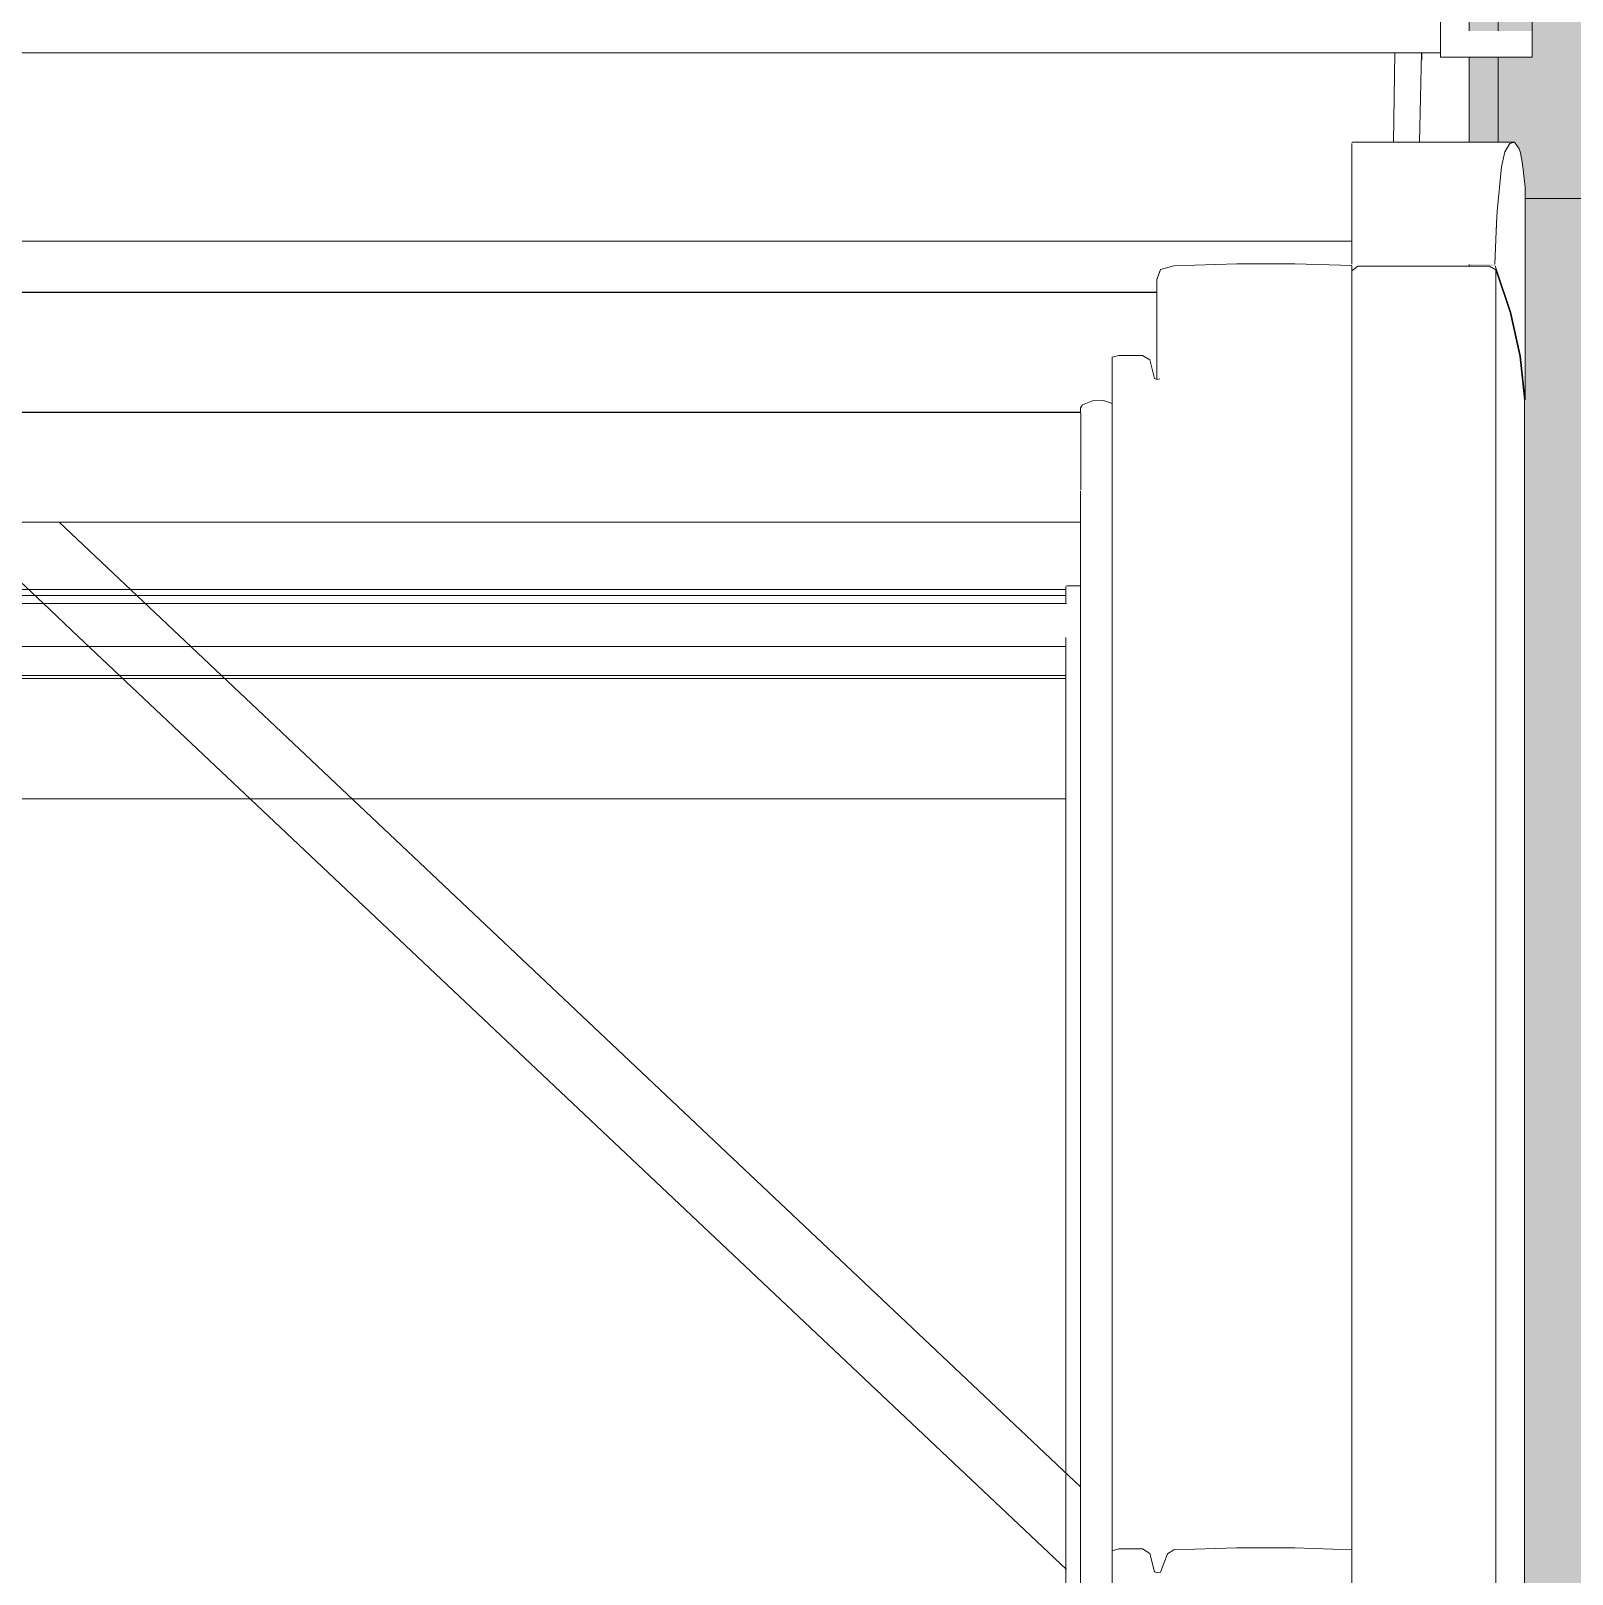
# Model space of a CAD drawing. Header units: metres. Extents: x -3 to 171, y -23 to 41.
# Drawn here: x 14.5898 to 15.0207, y -3.3846 to -2.9531 of the extents above; entities that cross this region are included whole.
import ezdxf

# ---------------------------------------------------------------- set-up
doc = ezdxf.new("R2010")
doc.units = ezdxf.units.M
doc.header["$MEASUREMENT"] = 0
doc.set_wipeout_variables(frame=1)
doc.linetypes.add('Achse', pattern=[0.004, 0.002, -0.001, 0, -0.001])
doc.linetypes.add('Wipeout_Contour', pattern=[1, 0, -1])
for name, color, linetype in [('6._Dach PP STG1_1_000 Achsraster', 7, 'Continuous'), ('6._Dach PP STG1_1_325 Dachfenster', 7, 'Continuous'), ('6._Dach PP STG1_1_330 Dachaufbau', 7, 'Continuous')]:
    doc.layers.add(name, color=color, linetype=linetype)

msp = doc.modelspace()

# ---------------------------------------------------------------- hatches: boundary and pattern name
at = {"layer": '6._Dach PP STG1_1_330 Dachaufbau', "linetype": 'Continuous', "lineweight": 0, "true_color": 0x000000}
h = msp.add_hatch(color=18, dxfattribs=at)
h.paths.add_polyline_path([(18.84003, -4.5), (18.83988, -4.54333), (18.83969, -4.6), (18.97043, -4.6), (18.98599, 0.07), (17.955, 0.07), (17.955, -0.77152), (16.205, -0.77152), (16.205, 0.07), (15.195, 0.07), (15.195, -0.4), (15.505, -0.4), (15.505, -0.73528), (12.655, -0.73528), (12.655, -4.5)])
h.paths.add_polyline_path([(17.93, -3.79873), (16.23, -3.79873), (16.23, -2.1975), (17.93, -2.1975)], flags=0)
h.paths.add_polyline_path([(14.99185, -2.1975), (14.99185, -3.79873), (13.29185, -3.79873), (13.29185, -2.1975)], flags=0)

# ---------------------------------------------------------------- linework, layer by layer
at = {"layer": '6._Dach PP STG1_1_000 Achsraster', "color": 5, "linetype": 'Achse', "lineweight": 0, "ltscale": 1000}
for p, q in [((15, 3), (15, -22.52309)), ((-1.5, -3), (21, -3))]:
    msp.add_line(p, q, dxfattribs=at)
at = {"layer": '6._Dach PP STG1_1_330 Dachaufbau', "color": 7, "linetype": 'Continuous', "lineweight": 18, "ltscale": 1000, "flags": 128}
msp.add_lwpolyline([(14.99185, -3.79873), (14.99185, -2.1975)], dxfattribs=at)

# ---------------------------------------------------------------- next in the draw order: wipeouts: each hides what was drawn before it
at = {"color": 254, "linetype": 'Wipeout_Contour', "lineweight": 0, "ltscale": 119.10028}
msp.add_wipeout([(14.19259, -2.95926), (14.19298, -2.98422), (14.20465, -2.98422), (14.20465, -3.01187), (14.95905, -3.01187), (14.95905, -2.98422), (14.97073, -2.98422), (14.97111, -2.95926)], dxfattribs=at).dxf.layer = '6._Dach PP STG1_1_325 Dachfenster'
at = {"color": 254, "linetype": 'Wipeout_Contour', "lineweight": 0, "ltscale": 91.742784}
msp.add_wipeout([(14.97923, -2.98422), (14.99185, -2.98422), (14.99185, -2.96046), (14.98385, -2.96046), (14.98385, -2.95926), (14.97986, -2.95926)], dxfattribs=at).dxf.layer = '6._Dach PP STG1_1_325 Dachfenster'
at = {"color": 254, "linetype": 'Wipeout_Contour', "lineweight": 0, "ltscale": 77.484303}
msp.add_wipeout([(15.00605, -3.04401), (15.00335, -3.03184), (15.00335, -3.60344), (15.00355, -3.60403), (15.00605, -3.6153)], dxfattribs=at).dxf.layer = '6._Dach PP STG1_1_325 Dachfenster'
at = {"color": 254, "linetype": 'Wipeout_Contour', "lineweight": 0, "ltscale": 92.042353}
msp.add_wipeout([(14.88325, -3.56164), (14.88375, -3.56164), (14.88375, -3.05769), (14.88325, -3.05854), (14.88325, -3.05967), (14.88335, -3.08153)], dxfattribs=at).dxf.layer = '6._Dach PP STG1_1_325 Dachfenster'
at = {"color": 254, "linetype": 'Wipeout_Contour', "lineweight": 0, "ltscale": 61.20431}
msp.add_wipeout([(14.89205, -3.56164), (14.89395, -3.56164), (14.89395, -3.37752), (14.89205, -3.37801)], dxfattribs=at).dxf.layer = '6._Dach PP STG1_1_325 Dachfenster'
at = {"color": 254, "linetype": 'Wipeout_Contour', "lineweight": 0, "ltscale": 91.318353}
msp.add_wipeout([(14.95905, -3.37775), (14.94315, -3.37723), (14.94315, -3.56164), (14.95905, -3.56164), (14.95905, -3.52738), (14.95905, -3.50489)], dxfattribs=at).dxf.layer = '6._Dach PP STG1_1_325 Dachfenster'
at = {"color": 254, "linetype": 'Wipeout_Contour', "lineweight": 0, "ltscale": 61.254039}
msp.add_wipeout([(14.90475, -3.56164), (14.90555, -3.56164), (14.90555, -3.38402), (14.90475, -3.38423)], dxfattribs=at).dxf.layer = '6._Dach PP STG1_1_325 Dachfenster'

# ---------------------------------------------------------------- next in the draw order: wipeouts: each hides what was drawn before it
at = {"color": 254, "linetype": 'Wipeout_Contour', "lineweight": 0, "ltscale": 61.175013}
msp.add_wipeout([(14.98385, -2.95311), (14.98385, -2.96046), (15.00949, -2.96046), (15.00948, -2.95311)], dxfattribs=at).dxf.layer = '6._Dach PP STG1_1_325 Dachfenster'
at = {"color": 254, "linetype": 'Wipeout_Contour', "lineweight": 0, "ltscale": 61.5094}
msp.add_wipeout([(14.97861, -2.98422), (14.97923, -2.98422), (14.97986, -2.95926), (14.97873, -2.95926)], dxfattribs=at).dxf.layer = '6._Dach PP STG1_1_325 Dachfenster'
at = {"color": 254, "linetype": 'Wipeout_Contour', "lineweight": 0, "ltscale": 61.167983}
msp.add_wipeout([(14.95905, -3.00365), (14.99968, -3.00365), (15.00089, -2.99113), (14.95905, -2.99113)], dxfattribs=at).dxf.layer = '6._Dach PP STG1_1_325 Dachfenster'
at = {"color": 254, "linetype": 'Wipeout_Contour', "lineweight": 0, "ltscale": 61.408704}
msp.add_wipeout([(14.96075, -3.01893), (14.96075, -3.59082), (14.99755, -3.59082), (14.99755, -3.01893)], dxfattribs=at).dxf.layer = '6._Dach PP STG1_1_325 Dachfenster'
at = {"color": 254, "linetype": 'Wipeout_Contour', "lineweight": 0, "ltscale": 77.431686}
msp.add_wipeout([(15.00605, -3.04401), (15.00605, -3.6153), (15.00625, -3.6162), (15.00735, -3.62657), (15.00735, -3.05626)], dxfattribs=at).dxf.layer = '6._Dach PP STG1_1_325 Dachfenster'
at = {"color": 254, "linetype": 'Wipeout_Contour', "lineweight": 0, "ltscale": 61.042582}
msp.add_wipeout([(14.88375, -3.05769), (14.88375, -3.56164), (14.88655, -3.56164), (14.88655, -3.05656)], dxfattribs=at).dxf.layer = '6._Dach PP STG1_1_325 Dachfenster'
at = {"color": 254, "linetype": 'Wipeout_Contour', "lineweight": 0, "ltscale": 61.251006}
msp.add_wipeout([(14.90395, -3.56164), (14.90475, -3.56164), (14.90475, -3.38423), (14.90395, -3.38395)], dxfattribs=at).dxf.layer = '6._Dach PP STG1_1_325 Dachfenster'

# ---------------------------------------------------------------- next in the draw order: linework, layer by layer
at = {"layer": '6._Dach PP STG1_1_325 Dachfenster', "color": 7, "linetype": 'Continuous', "lineweight": 13, "ltscale": 1000, "flags": 128}
for points in [[(15.00949, -2.96046), (15.00948, -2.95311), (15.00947, -2.94434), (15.00946, -2.93402), (15.00945, -2.93084), (15.0085, -2.92221), (15.00815, -2.91864), (15.00624, -2.90906), (15.00555, -2.90528), (15.00257, -2.89492), (15.00145, -2.89025), (15.00069, -2.88834), (14.99861, -2.88148), (14.99729, -2.8749), (14.99355, -2.84478), (14.99147, -2.81692), (14.99104, -2.79154), (14.99232, -2.76905), (14.99521, -2.74968), (14.99971, -2.73369)], [(15.00949, -2.86684), (15.00949, -2.95834)], [(15.00949, -2.95834), (15.00949, -2.96046)]]:
    msp.add_lwpolyline(points, dxfattribs=at)

# ---------------------------------------------------------------- next in the draw order: wipeouts: each hides what was drawn before it
at = {"color": 254, "linetype": 'Wipeout_Contour', "lineweight": 0, "ltscale": 61.119981}
msp.add_wipeout([(14.97111, -2.95926), (14.97073, -2.98422), (14.978, -2.98422), (14.97855, -2.95926)], dxfattribs=at).dxf.layer = '6._Dach PP STG1_1_325 Dachfenster'
at = {"color": 254, "linetype": 'Wipeout_Contour', "lineweight": 0, "ltscale": 61.33373}
msp.add_wipeout([(14.95905, -3.02019), (14.95905, -3.59082), (14.96075, -3.59082), (14.96075, -3.01893)], dxfattribs=at).dxf.layer = '6._Dach PP STG1_1_325 Dachfenster'
at = {"color": 254, "linetype": 'Wipeout_Contour', "lineweight": 0, "ltscale": 77.477152}
msp.add_wipeout([(14.99935, -3.01989), (14.99935, -3.59156), (14.99955, -3.59208), (15.00335, -3.60344), (15.00335, -3.03184)], dxfattribs=at).dxf.layer = '6._Dach PP STG1_1_325 Dachfenster'
at = {"color": 254, "linetype": 'Wipeout_Contour', "lineweight": 0, "ltscale": 59.644539}
msp.add_wipeout([(14.28035, -3.07049), (14.88335, -3.07049), (14.88335, -3.05988), (14.28035, -3.05988)], dxfattribs=at).dxf.layer = '6._Dach PP STG1_1_325 Dachfenster'
at = {"color": 254, "linetype": 'Wipeout_Contour', "lineweight": 0, "ltscale": 59.654484}
msp.add_wipeout([(14.28035, -3.0748), (14.28035, -3.07982), (14.88335, -3.07982), (14.88335, -3.0748)], dxfattribs=at).dxf.layer = '6._Dach PP STG1_1_325 Dachfenster'
at = {"color": 254, "linetype": 'Wipeout_Contour', "lineweight": 0, "ltscale": 61.251176}
msp.add_wipeout([(14.90265, -3.56164), (14.90395, -3.56164), (14.90395, -3.38395), (14.90265, -3.37879)], dxfattribs=at).dxf.layer = '6._Dach PP STG1_1_325 Dachfenster'

# ---------------------------------------------------------------- next in the draw order: wipeouts: each hides what was drawn before it
at = {"color": 254, "linetype": 'Wipeout_Contour', "lineweight": 0, "ltscale": 45.39408}
msp.add_wipeout([(14.97855, -2.95926), (14.978, -2.98422), (14.97865, -2.95926)], dxfattribs=at).dxf.layer = '6._Dach PP STG1_1_325 Dachfenster'
at = {"color": 254, "linetype": 'Wipeout_Contour', "lineweight": 0, "ltscale": 76.727589}
msp.add_wipeout([(14.99755, -3.01893), (14.99755, -3.59082), (14.99902, -3.59082), (14.99935, -3.59156), (14.99935, -3.01989)], dxfattribs=at).dxf.layer = '6._Dach PP STG1_1_325 Dachfenster'
at = {"color": 254, "linetype": 'Wipeout_Contour', "lineweight": 0, "ltscale": 59.650612}
msp.add_wipeout([(14.28035, -3.07049), (14.28035, -3.0748), (14.88335, -3.0748), (14.88335, -3.07049)], dxfattribs=at).dxf.layer = '6._Dach PP STG1_1_325 Dachfenster'
at = {"color": 254, "linetype": 'Wipeout_Contour', "lineweight": 0, "ltscale": 89.474132}
msp.add_wipeout([(14.88335, -3.08067), (14.28035, -3.08067), (14.28035, -3.08153), (14.28045, -3.08258), (14.88325, -3.08258), (14.88325, -3.0818)], dxfattribs=at).dxf.layer = '6._Dach PP STG1_1_325 Dachfenster'
at = {"color": 254, "linetype": 'Wipeout_Contour', "lineweight": 0, "ltscale": 61.238844}
msp.add_wipeout([(14.90055, -3.37752), (14.90055, -3.56164), (14.90265, -3.56164), (14.90265, -3.37879)], dxfattribs=at).dxf.layer = '6._Dach PP STG1_1_325 Dachfenster'
at = {"color": 254, "linetype": 'Wipeout_Contour', "lineweight": 0, "ltscale": 61.263498}
msp.add_wipeout([(14.90555, -3.56164), (14.90755, -3.56164), (14.90755, -3.37886), (14.90555, -3.38402)], dxfattribs=at).dxf.layer = '6._Dach PP STG1_1_325 Dachfenster'

# ---------------------------------------------------------------- next in the draw order: wipeouts: each hides what was drawn before it
at = {"color": 254, "linetype": 'Wipeout_Contour', "lineweight": 0, "ltscale": 59.558581}
msp.add_wipeout([(14.17985, -2.95177), (14.17985, -2.95926), (14.98385, -2.95926), (14.98385, -2.95177)], dxfattribs=at).dxf.layer = '6._Dach PP STG1_1_325 Dachfenster'
at = {"color": 254, "linetype": 'Wipeout_Contour', "lineweight": 0, "ltscale": 61.166056}
msp.add_wipeout([(14.95905, -2.98692), (15.00185, -2.98692), (15.00326, -2.98457), (14.95905, -2.98457)], dxfattribs=at).dxf.layer = '6._Dach PP STG1_1_325 Dachfenster'
at = {"color": 254, "linetype": 'Wipeout_Contour', "lineweight": 0, "ltscale": 61.031315}
msp.add_wipeout([(14.90475, -3.05055), (14.90395, -3.05027), (14.90395, -3.38395), (14.90475, -3.38423)], dxfattribs=at).dxf.layer = '6._Dach PP STG1_1_325 Dachfenster'
at = {"color": 254, "linetype": 'Wipeout_Contour', "lineweight": 0, "ltscale": 59.659234}
msp.add_wipeout([(14.88325, -3.08258), (14.28045, -3.08258), (14.28045, -3.08364), (14.88325, -3.08364)], dxfattribs=at).dxf.layer = '6._Dach PP STG1_1_325 Dachfenster'
at = {"color": 254, "linetype": 'Wipeout_Contour', "lineweight": 0, "ltscale": 61.220312}
msp.add_wipeout([(14.90055, -3.37752), (14.89395, -3.37752), (14.89395, -3.56164), (14.90055, -3.56164)], dxfattribs=at).dxf.layer = '6._Dach PP STG1_1_325 Dachfenster'
at = {"color": 254, "linetype": 'Wipeout_Contour', "lineweight": 0, "ltscale": 61.265285}
msp.add_wipeout([(14.90755, -3.56164), (14.90935, -3.56164), (14.90935, -3.3778), (14.90755, -3.37886)], dxfattribs=at).dxf.layer = '6._Dach PP STG1_1_325 Dachfenster'

# ---------------------------------------------------------------- next in the draw order: linework, layer by layer
at = {"layer": '6._Dach PP STG1_1_325 Dachfenster', "color": 7, "linetype": 'Continuous', "lineweight": 13, "ltscale": 1000, "flags": 128}
for points in [[(14.98385, -2.96046), (14.98385, -2.95311), (14.98385, -2.94434), (14.98385, -2.93402), (14.98385, -2.92221), (14.98385, -2.90906), (14.98385, -2.89492), (14.98385, -2.88834), (14.98385, -2.88148), (14.98385, -2.8749), (14.98385, -2.84478), (14.98385, -2.81692), (14.98385, -2.79154), (14.98385, -2.76905), (14.98385, -2.74968), (14.98385, -2.73369)], [(14.17985, -2.95926), (14.98385, -2.95926)], [(15.00949, -2.96046), (14.98385, -2.96046)]]:
    msp.add_lwpolyline(points, dxfattribs=at)

# ---------------------------------------------------------------- next in the draw order: wipeouts: each hides what was drawn before it
at = {"color": 254, "linetype": 'Wipeout_Contour', "lineweight": 0, "ltscale": 61.157225}
msp.add_wipeout([(15.00185, -2.98692), (14.95905, -2.98692), (14.95905, -2.99113), (15.00089, -2.99113)], dxfattribs=at).dxf.layer = '6._Dach PP STG1_1_325 Dachfenster'
at = {"color": 254, "linetype": 'Wipeout_Contour', "lineweight": 0, "ltscale": 61.034475}
msp.add_wipeout([(14.90475, -3.05055), (14.90475, -3.38423), (14.90555, -3.38402), (14.90555, -3.0503)], dxfattribs=at).dxf.layer = '6._Dach PP STG1_1_325 Dachfenster'
at = {"color": 254, "linetype": 'Wipeout_Contour', "lineweight": 0, "ltscale": 61.064641}
msp.add_wipeout([(14.88965, -3.05649), (14.88965, -3.56164), (14.89205, -3.56164), (14.89205, -3.05731)], dxfattribs=at).dxf.layer = '6._Dach PP STG1_1_325 Dachfenster'
at = {"color": 254, "linetype": 'Wipeout_Contour', "lineweight": 0, "ltscale": 59.656858}
msp.add_wipeout([(14.28035, -3.07982), (14.28035, -3.08067), (14.88335, -3.08067), (14.88335, -3.07982)], dxfattribs=at).dxf.layer = '6._Dach PP STG1_1_325 Dachfenster'
at = {"color": 254, "linetype": 'Wipeout_Contour', "lineweight": 0, "ltscale": 59.659931}
msp.add_wipeout([(14.28045, -3.08428), (14.88325, -3.08428), (14.88325, -3.08364), (14.28045, -3.08364)], dxfattribs=at).dxf.layer = '6._Dach PP STG1_1_325 Dachfenster'
at = {"color": 254, "linetype": 'Wipeout_Contour', "lineweight": 0, "ltscale": 61.30242}
msp.add_wipeout([(14.90935, -3.56164), (14.92695, -3.56164), (14.92695, -3.37723), (14.90935, -3.3778)], dxfattribs=at).dxf.layer = '6._Dach PP STG1_1_325 Dachfenster'

# ---------------------------------------------------------------- next in the draw order: wipeouts: each hides what was drawn before it
at = {"color": 254, "linetype": 'Wipeout_Contour', "lineweight": 0, "ltscale": 60.98157}
msp.add_wipeout([(14.89205, -3.04433), (14.89205, -3.37801), (14.89395, -3.37752), (14.89395, -3.04383)], dxfattribs=at).dxf.layer = '6._Dach PP STG1_1_325 Dachfenster'
at = {"color": 254, "linetype": 'Wipeout_Contour', "lineweight": 0, "ltscale": 61.036572}
msp.add_wipeout([(14.90755, -3.04514), (14.90555, -3.0503), (14.90555, -3.38402), (14.90755, -3.37886)], dxfattribs=at).dxf.layer = '6._Dach PP STG1_1_325 Dachfenster'
at = {"color": 254, "linetype": 'Wipeout_Contour', "lineweight": 0, "ltscale": 61.053484}
msp.add_wipeout([(14.88655, -3.05656), (14.88655, -3.56164), (14.88965, -3.56164), (14.88965, -3.05649)], dxfattribs=at).dxf.layer = '6._Dach PP STG1_1_325 Dachfenster'
at = {"color": 254, "linetype": 'Wipeout_Contour', "lineweight": 0, "ltscale": 59.663109}
msp.add_wipeout([(14.28045, -3.09043), (14.88325, -3.09043), (14.88325, -3.08499), (14.28045, -3.08499)], dxfattribs=at).dxf.layer = '6._Dach PP STG1_1_325 Dachfenster'
at = {"color": 254, "linetype": 'Wipeout_Contour', "lineweight": 0, "ltscale": 61.367502}
msp.add_wipeout([(14.92695, -3.37723), (14.92695, -3.56164), (14.94315, -3.56164), (14.94315, -3.37723)], dxfattribs=at).dxf.layer = '6._Dach PP STG1_1_325 Dachfenster'

# ---------------------------------------------------------------- next in the draw order: wipeouts: each hides what was drawn before it
at = {"color": 254, "linetype": 'Wipeout_Contour', "lineweight": 0, "ltscale": 61.024228}
msp.add_wipeout([(14.90265, -3.37879), (14.90395, -3.38395), (14.90395, -3.05027), (14.90265, -3.0451)], dxfattribs=at).dxf.layer = '6._Dach PP STG1_1_325 Dachfenster'
at = {"color": 254, "linetype": 'Wipeout_Contour', "lineweight": 0, "ltscale": 61.079816}
msp.add_wipeout([(14.90935, -3.04408), (14.90935, -3.3778), (14.92695, -3.37723), (14.92695, -3.04351)], dxfattribs=at).dxf.layer = '6._Dach PP STG1_1_325 Dachfenster'
at = {"color": 254, "linetype": 'Wipeout_Contour', "lineweight": 0, "ltscale": 59.660489}
msp.add_wipeout([(14.28045, -3.08499), (14.88325, -3.08499), (14.88325, -3.08428), (14.28045, -3.08428)], dxfattribs=at).dxf.layer = '6._Dach PP STG1_1_325 Dachfenster'
at = {"color": 254, "linetype": 'Wipeout_Contour', "lineweight": 0, "ltscale": 44.812488}
msp.add_wipeout([(14.88325, -3.0905), (14.59773, -3.0905), (14.88325, -3.36016)], dxfattribs=at).dxf.layer = '6._Dach PP STG1_1_325 Dachfenster'

# ---------------------------------------------------------------- next in the draw order: linework, layer by layer
at = {"layer": '6._Dach PP STG1_1_325 Dachfenster', "color": 7, "linetype": 'Continuous', "lineweight": 13, "ltscale": 1000, "flags": 128}
for points in [[(14.90395, -3.38395), (14.90475, -3.38423)], [(14.90475, -3.38423), (14.90555, -3.38402)]]:
    msp.add_lwpolyline(points, dxfattribs=at)

# ---------------------------------------------------------------- next in the draw order: wipeouts: each hides what was drawn before it
at = {"color": 254, "linetype": 'Wipeout_Contour', "lineweight": 0, "ltscale": 60.998144}
msp.add_wipeout([(14.90055, -3.04383), (14.89395, -3.04383), (14.89395, -3.37752), (14.90055, -3.37752)], dxfattribs=at).dxf.layer = '6._Dach PP STG1_1_325 Dachfenster'
at = {"color": 254, "linetype": 'Wipeout_Contour', "lineweight": 0, "ltscale": 61.042273}
msp.add_wipeout([(14.90755, -3.04514), (14.90755, -3.37886), (14.90935, -3.3778), (14.90935, -3.04408)], dxfattribs=at).dxf.layer = '6._Dach PP STG1_1_325 Dachfenster'
at = {"color": 254, "linetype": 'Wipeout_Contour', "lineweight": 0, "ltscale": 61.145728}
msp.add_wipeout([(14.92695, -3.04351), (14.92695, -3.37723), (14.94315, -3.37723), (14.94315, -3.04351)], dxfattribs=at).dxf.layer = '6._Dach PP STG1_1_325 Dachfenster'
at = {"color": 254, "linetype": 'Wipeout_Contour', "lineweight": 0, "ltscale": 119.848448}
msp.add_wipeout([(14.28045, -3.3849), (14.46759, -3.56164), (14.69611, -3.56164), (14.88325, -3.3849), (14.88325, -3.36016), (14.59773, -3.0905), (14.56598, -3.0905), (14.28045, -3.36016)], dxfattribs=at).dxf.layer = '6._Dach PP STG1_1_325 Dachfenster'

# ---------------------------------------------------------------- next in the draw order: linework, layer by layer
at = {"layer": '6._Dach PP STG1_1_325 Dachfenster', "color": 7, "linetype": 'Continuous', "lineweight": 13, "ltscale": 1000, "flags": 128}
for points in [[(14.88325, -3.0818), (14.88325, -3.56164)], [(14.28045, -3.09043), (14.88325, -3.09043)], [(14.28045, -3.0905), (14.88325, -3.0905)], [(14.59773, -3.0905), (14.88325, -3.36016)], [(14.58185, -3.10238), (14.59331, -3.1132), (14.60304, -3.12239), (14.87929, -3.38328)], [(14.28455, -3.10931), (14.87915, -3.10931)], [(14.87915, -3.10846), (14.87915, -3.1132)], [(14.88325, -3.10825), (14.87935, -3.10825)], [(14.28442, -3.1132), (14.87929, -3.1132)], [(14.28455, -3.11101), (14.87915, -3.11101)], [(14.87915, -3.12267), (14.87915, -3.56164)], [(14.28455, -3.12522), (14.87915, -3.12522)], [(14.28455, -3.13335), (14.87915, -3.13335)], [(14.28455, -3.13413), (14.87915, -3.13413)], [(14.28455, -3.16786), (14.87915, -3.16786)], [(14.90755, -3.37886), (14.90935, -3.3778)], [(14.90555, -3.38402), (14.90755, -3.37886)]]:
    msp.add_lwpolyline(points, dxfattribs=at)

# ---------------------------------------------------------------- next in the draw order: wipeouts: each hides what was drawn before it
at = {"color": 254, "linetype": 'Wipeout_Contour', "lineweight": 0, "ltscale": 61.01543}
msp.add_wipeout([(14.90055, -3.04383), (14.90055, -3.37752), (14.90265, -3.37879), (14.90265, -3.0451)], dxfattribs=at).dxf.layer = '6._Dach PP STG1_1_325 Dachfenster'
at = {"color": 254, "linetype": 'Wipeout_Contour', "lineweight": 0, "ltscale": 61.208585}
msp.add_wipeout([(14.94315, -3.04351), (14.94315, -3.37723), (14.95905, -3.37775), (14.95905, -3.04403)], dxfattribs=at).dxf.layer = '6._Dach PP STG1_1_325 Dachfenster'

# ---------------------------------------------------------------- next in the draw order: linework, layer by layer
at = {"layer": '6._Dach PP STG1_1_325 Dachfenster', "color": 7, "linetype": 'Continuous', "lineweight": 13, "ltscale": 1000, "flags": 128}
for points in [[(14.89205, -3.37801), (14.89395, -3.37752), (14.90055, -3.37752)], [(14.90055, -3.37752), (14.90265, -3.37879)], [(14.90935, -3.3778), (14.92695, -3.37723), (14.94315, -3.37723), (14.95905, -3.37775)], [(14.90265, -3.37879), (14.90395, -3.38395)]]:
    msp.add_lwpolyline(points, dxfattribs=at)

# ---------------------------------------------------------------- next in the draw order: wipeouts: each hides what was drawn before it
at = {"color": 254, "linetype": 'Wipeout_Contour', "lineweight": 0, "ltscale": 46.251995}
msp.add_wipeout([(14.90455, -3.05048), (14.90545, -3.05036), (14.90455, -3.02258)], dxfattribs=at).dxf.layer = '6._Dach PP STG1_1_325 Dachfenster'

# ---------------------------------------------------------------- next in the draw order: wipeouts: each hides what was drawn before it
at = {"color": 254, "linetype": 'Wipeout_Contour', "lineweight": 0, "ltscale": 61.184739}
msp.add_wipeout([(14.90556, -3.01991), (14.90455, -3.02258), (14.90555, -3.05023), (14.90755, -3.04514)], dxfattribs=at).dxf.layer = '6._Dach PP STG1_1_325 Dachfenster'

# ---------------------------------------------------------------- next in the draw order: wipeouts: each hides what was drawn before it
at = {"color": 254, "linetype": 'Wipeout_Contour', "lineweight": 0, "ltscale": 45.7352}
msp.add_wipeout([(14.90555, -3.01983), (14.90755, -3.04514), (14.90935, -3.04408)], dxfattribs=at).dxf.layer = '6._Dach PP STG1_1_325 Dachfenster'

# ---------------------------------------------------------------- next in the draw order: wipeouts: each hides what was drawn before it
at = {"color": 254, "linetype": 'Wipeout_Contour', "lineweight": 0, "ltscale": 45.082217}
msp.add_wipeout([(14.90935, -3.01876), (14.90555, -3.01983), (14.90935, -3.04408)], dxfattribs=at).dxf.layer = '6._Dach PP STG1_1_325 Dachfenster'

# ---------------------------------------------------------------- next in the draw order: wipeouts: each hides what was drawn before it
at = {"color": 254, "linetype": 'Wipeout_Contour', "lineweight": 0, "ltscale": 60.923721}
msp.add_wipeout([(14.92695, -3.0182), (14.90935, -3.01876), (14.90935, -3.04408), (14.92695, -3.04351)], dxfattribs=at).dxf.layer = '6._Dach PP STG1_1_325 Dachfenster'
at = {"color": 254, "linetype": 'Wipeout_Contour', "lineweight": 0, "ltscale": 59.618126}
msp.add_wipeout([(14.25915, -3.03818), (14.90455, -3.03818), (14.90455, -3.02622), (14.25915, -3.02622)], dxfattribs=at).dxf.layer = '6._Dach PP STG1_1_325 Dachfenster'

# ---------------------------------------------------------------- next in the draw order: wipeouts: each hides what was drawn before it
at = {"color": 254, "linetype": 'Wipeout_Contour', "lineweight": 0, "ltscale": 60.991322}
msp.add_wipeout([(14.92695, -3.0182), (14.92695, -3.04351), (14.94315, -3.04351), (14.94315, -3.0182)], dxfattribs=at).dxf.layer = '6._Dach PP STG1_1_325 Dachfenster'
at = {"color": 254, "linetype": 'Wipeout_Contour', "lineweight": 0, "ltscale": 238.548997}
msp.add_wipeout([(14.25915, -3.03818), (14.25915, -3.05048), (14.25975, -3.05027), (14.26105, -3.04511), (14.26315, -3.04383), (14.26975, -3.04383), (14.27165, -3.04433), (14.27165, -3.05274), (14.89205, -3.05274), (14.89205, -3.04433), (14.89395, -3.04383), (14.90055, -3.04383), (14.90265, -3.0451), (14.90395, -3.05027), (14.90455, -3.05048), (14.90455, -3.03818)], dxfattribs=at).dxf.layer = '6._Dach PP STG1_1_325 Dachfenster'

# ---------------------------------------------------------------- next in the draw order: linework, layer by layer
at = {"layer": '6._Dach PP STG1_1_325 Dachfenster', "color": 7, "linetype": 'Continuous', "lineweight": 13, "ltscale": 1000, "flags": 128}
for points in [[(14.89205, -3.04433), (14.89395, -3.04383), (14.90055, -3.04383)], [(14.90055, -3.04383), (14.90265, -3.0451)], [(14.90265, -3.0451), (14.90395, -3.05027)], [(14.90395, -3.05027), (14.90475, -3.05055)], [(14.90475, -3.05055), (14.90545, -3.05036)]]:
    msp.add_lwpolyline(points, dxfattribs=at)

# ---------------------------------------------------------------- next in the draw order: wipeouts: each hides what was drawn before it
at = {"color": 254, "linetype": 'Wipeout_Contour', "lineweight": 0, "ltscale": 61.053427}
msp.add_wipeout([(14.94315, -3.04351), (14.95905, -3.04403), (14.95905, -3.01871), (14.94315, -3.0182)], dxfattribs=at).dxf.layer = '6._Dach PP STG1_1_325 Dachfenster'
at = {"color": 254, "linetype": 'Wipeout_Contour', "lineweight": 0, "ltscale": 208.968549}
msp.add_wipeout([(14.27165, -3.05274), (14.27165, -3.05731), (14.27405, -3.05649), (14.27715, -3.05656), (14.27995, -3.05769), (14.28045, -3.05854), (14.28045, -3.05967), (14.88325, -3.05967), (14.88325, -3.05854), (14.88375, -3.05769), (14.88655, -3.05656), (14.88965, -3.05649), (14.89205, -3.05731), (14.89205, -3.05274)], dxfattribs=at).dxf.layer = '6._Dach PP STG1_1_325 Dachfenster'

# ---------------------------------------------------------------- next in the draw order: linework, layer by layer
at = {"layer": '6._Dach PP STG1_1_325 Dachfenster', "color": 7, "linetype": 'Continuous', "lineweight": 13, "ltscale": 1000, "flags": 128}
for points in [[(14.89205, -3.04433), (14.89205, -3.37801), (14.89205, -3.56164)], [(14.88325, -3.05854), (14.88375, -3.05769)], [(14.88325, -3.05854), (14.88325, -3.05967)], [(14.88375, -3.05769), (14.88655, -3.05656)], [(14.88655, -3.05656), (14.88965, -3.05649)], [(14.88965, -3.05649), (14.89205, -3.05731)], [(14.28035, -3.05967), (14.88335, -3.05967)], [(14.88335, -3.08153), (14.88335, -3.08067), (14.88335, -3.07982), (14.88335, -3.0748), (14.88335, -3.07049), (14.88335, -3.05988)]]:
    msp.add_lwpolyline(points, dxfattribs=at)

# ---------------------------------------------------------------- next in the draw order: wipeouts: each hides what was drawn before it
at = {"color": 254, "linetype": 'Wipeout_Contour', "lineweight": 0, "ltscale": 238.370332}
msp.add_wipeout([(14.95905, -3.01187), (14.20465, -3.01187), (14.20465, -3.01871), (14.22055, -3.0182), (14.23675, -3.0182), (14.25435, -3.01876), (14.25815, -3.01983), (14.25915, -3.02258), (14.25915, -3.02615), (14.90455, -3.02615), (14.90455, -3.02258), (14.90555, -3.01983), (14.90935, -3.01876), (14.92695, -3.0182), (14.94315, -3.0182), (14.95905, -3.01871)], dxfattribs=at).dxf.layer = '6._Dach PP STG1_1_325 Dachfenster'

# ---------------------------------------------------------------- next in the draw order: linework, layer by layer
at = {"layer": '6._Dach PP STG1_1_325 Dachfenster', "color": 7, "linetype": 'Continuous', "lineweight": 13, "ltscale": 1000, "flags": 128}
for points in [[(14.90455, -3.02258), (14.90555, -3.01983)], [(14.90455, -3.05048), (14.90455, -3.02258)], [(14.25915, -3.02615), (14.90455, -3.02615)]]:
    msp.add_lwpolyline(points, dxfattribs=at)

# ---------------------------------------------------------------- next in the draw order: wipeouts: each hides what was drawn before it
at = {"color": 254, "linetype": 'Wipeout_Contour', "lineweight": 0, "ltscale": 180.961758}
msp.add_wipeout([(14.99913, -3.01879), (14.95905, -3.01879), (14.95905, -3.02019), (14.96075, -3.01893), (14.99755, -3.01893), (14.99935, -3.01989), (15.00335, -3.03184), (15.00605, -3.04401), (15.00735, -3.05626), (15.00625, -3.04401), (15.00355, -3.03184), (14.99955, -3.01989)], dxfattribs=at).dxf.layer = '6._Dach PP STG1_1_325 Dachfenster'

# ---------------------------------------------------------------- next in the draw order: wipeouts: each hides what was drawn before it
at = {"color": 254, "linetype": 'Wipeout_Contour', "lineweight": 0, "ltscale": 91.419194}
msp.add_wipeout([(15.00355, -2.98451), (15.00355, -3.03184), (15.00625, -3.04401), (15.00625, -2.98718), (15.00586, -2.98607), (15.00455, -2.98422)], dxfattribs=at).dxf.layer = '6._Dach PP STG1_1_325 Dachfenster'
at = {"color": 254, "linetype": 'Wipeout_Contour', "lineweight": 0, "ltscale": 75.920268}
msp.add_wipeout([(14.95905, -3.01836), (14.99905, -3.01836), (14.99955, -3.00685), (14.99968, -3.00365), (14.95905, -3.00365)], dxfattribs=at).dxf.layer = '6._Dach PP STG1_1_325 Dachfenster'

# ---------------------------------------------------------------- next in the draw order: linework, layer by layer
at = {"layer": '6._Dach PP STG1_1_325 Dachfenster', "color": 7, "linetype": 'Continuous', "lineweight": 13, "ltscale": 1000, "flags": 128}
for points in [[(14.20465, -3.01187), (14.95905, -3.01187)], [(14.90555, -3.01983), (14.90935, -3.01876), (14.92695, -3.0182), (14.94315, -3.0182), (14.95905, -3.01871)], [(14.95905, -3.02019), (14.95905, -3.01879)], [(14.96075, -3.01893), (14.95905, -3.02019)], [(14.95905, -3.02019), (14.95905, -3.59082)]]:
    msp.add_lwpolyline(points, dxfattribs=at)

# ---------------------------------------------------------------- next in the draw order: wipeouts: each hides what was drawn before it
at = {"color": 254, "linetype": 'Wipeout_Contour', "lineweight": 0, "ltscale": 76.560459}
msp.add_wipeout([(15.00625, -3.04401), (15.00755, -3.05626), (15.00755, -2.99685), (15.00679, -2.99035), (15.00625, -2.98718)], dxfattribs=at).dxf.layer = '6._Dach PP STG1_1_325 Dachfenster'
at = {"color": 254, "linetype": 'Wipeout_Contour', "lineweight": 0, "ltscale": 61.214878}
msp.add_wipeout([(14.99913, -3.01879), (14.99955, -3.01989), (14.99955, -3.00685), (14.99905, -3.01836)], dxfattribs=at).dxf.layer = '6._Dach PP STG1_1_325 Dachfenster'

# ---------------------------------------------------------------- next in the draw order: linework, layer by layer
at = {"layer": '6._Dach PP STG1_1_325 Dachfenster', "color": 7, "linetype": 'Continuous', "lineweight": 13, "ltscale": 1000, "flags": 128}
for points in [[(15.00755, -3.05626), (15.00755, -2.99685)], [(15.00735, -3.05626), (15.00735, -3.62657)]]:
    msp.add_lwpolyline(points, dxfattribs=at)

# ---------------------------------------------------------------- next in the draw order: wipeouts: each hides what was drawn before it
at = {"color": 254, "linetype": 'Wipeout_Contour', "lineweight": 0, "ltscale": 107.539957}
msp.add_wipeout([(14.99955, -3.00685), (14.99955, -3.01989), (15.00355, -3.03184), (15.00355, -2.98451), (15.00185, -2.98692), (15.00089, -2.99113), (14.99968, -3.00365)], dxfattribs=at).dxf.layer = '6._Dach PP STG1_1_325 Dachfenster'

# ---------------------------------------------------------------- next in the draw order: linework, layer by layer
at = {"layer": '6._Dach PP STG1_1_325 Dachfenster', "color": 7, "linetype": 'Continuous', "lineweight": 13, "ltscale": 1000, "flags": 128}
for points in [[(14.99755, -3.01893), (14.96075, -3.01893)], [(14.99935, -3.01989), (14.99755, -3.01893)], [(15.00755, -3.05626), (15.00625, -3.04401), (15.00355, -3.03184), (14.99955, -3.01989), (14.99913, -3.01879)], [(14.99935, -3.01989), (14.99935, -3.59156)], [(15.00735, -3.05626), (15.00605, -3.04401), (15.00335, -3.03184), (14.99935, -3.01989)]]:
    msp.add_lwpolyline(points, dxfattribs=at)

# ---------------------------------------------------------------- next in the draw order: wipeouts: each hides what was drawn before it
at = {"color": 254, "linetype": 'Wipeout_Contour', "lineweight": 0, "ltscale": 61.164348}
msp.add_wipeout([(14.95905, -2.98457), (15.00326, -2.98457), (15.00455, -2.98422), (14.95905, -2.98422)], dxfattribs=at).dxf.layer = '6._Dach PP STG1_1_325 Dachfenster'

# ---------------------------------------------------------------- next in the draw order: linework, layer by layer
at = {"layer": '6._Dach PP STG1_1_325 Dachfenster', "color": 7, "linetype": 'Continuous', "lineweight": 13, "ltscale": 1000, "flags": 128}
for points in [[(14.97073, -2.98422), (14.97111, -2.95926)], [(14.97855, -2.95926), (14.978, -2.98422)], [(14.99185, -2.96046), (14.99185, -2.98422)], [(15.00455, -2.98422), (14.95905, -2.98422)], [(14.95905, -3.01836), (14.95905, -3.00365), (14.95905, -2.99113), (14.95905, -2.98692), (14.95905, -2.98457)], [(14.99905, -3.01836), (14.99955, -3.00685), (14.99968, -3.00365), (15.00089, -2.99113), (15.00185, -2.98692), (15.00326, -2.98457), (15.00455, -2.98422), (15.00586, -2.98607), (15.00625, -2.98718), (15.00679, -2.99035), (15.00755, -2.99685)]]:
    msp.add_lwpolyline(points, dxfattribs=at)

doc.saveas('drawing.dxf')
